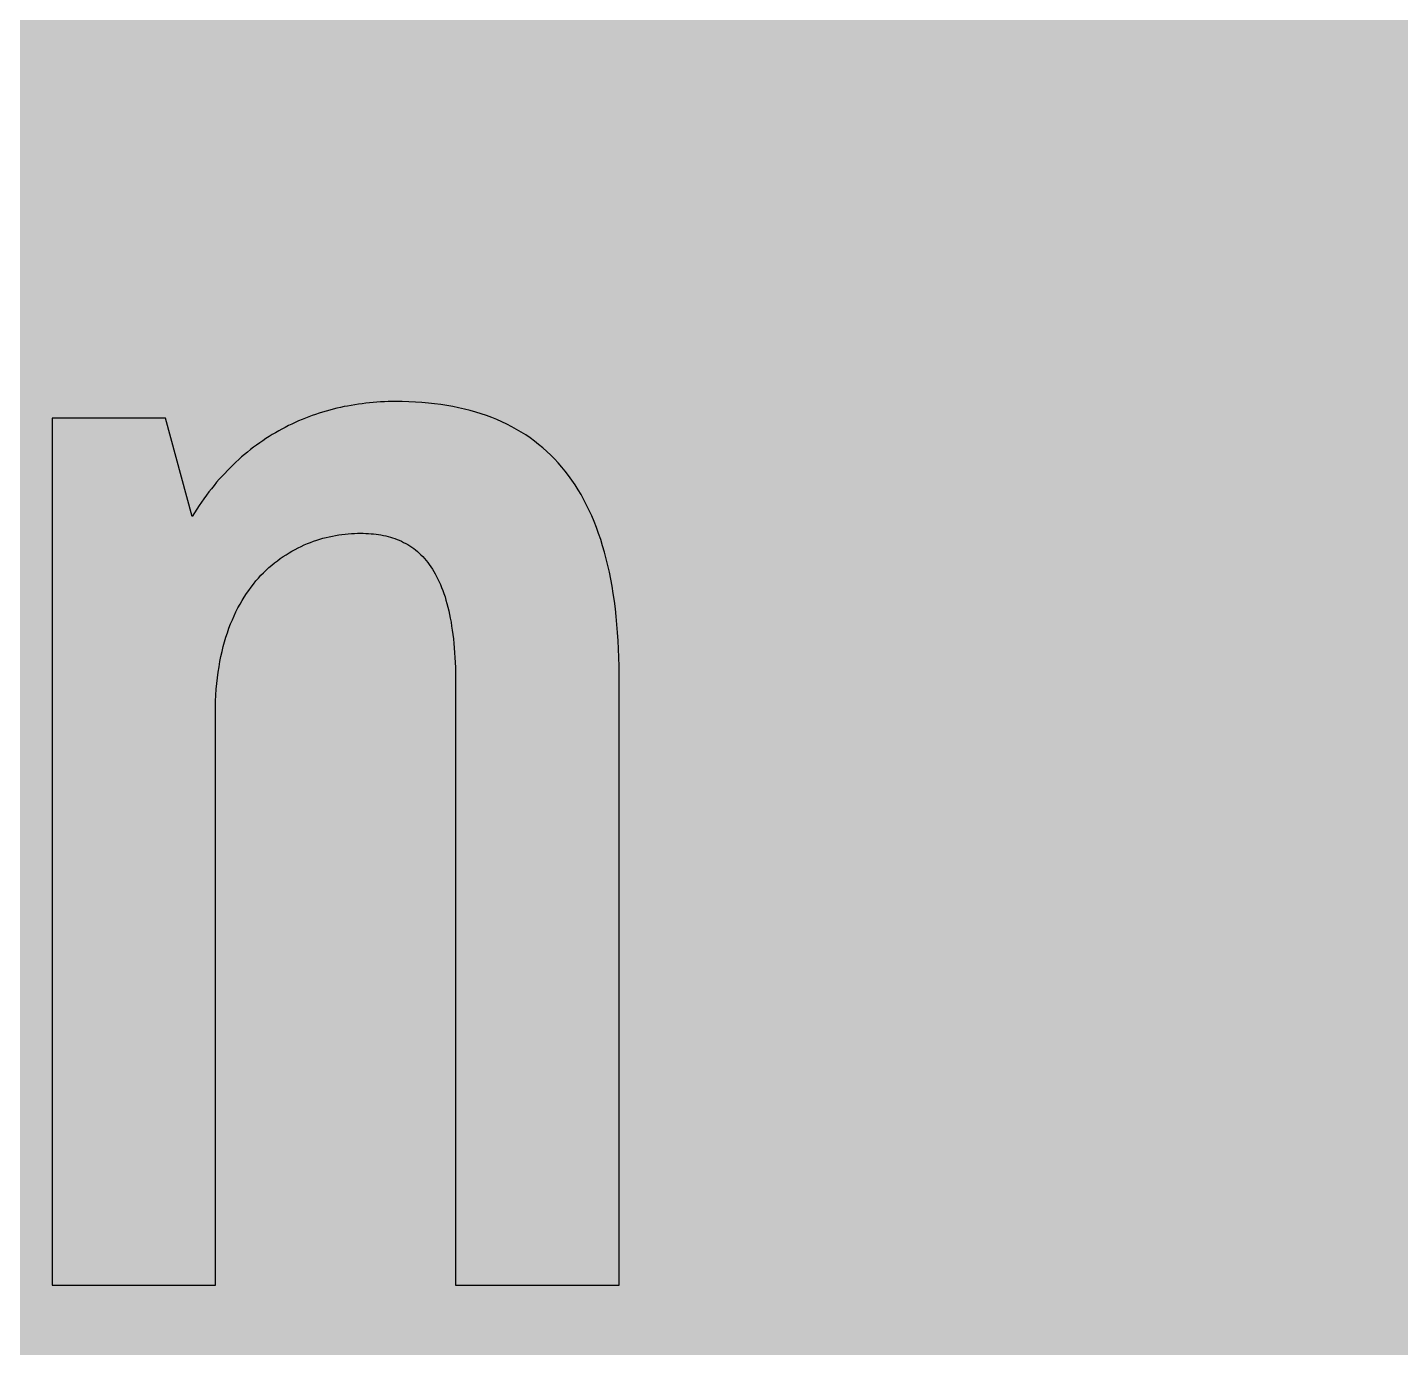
# Model space of a CAD drawing. Header units: millimetres. Extents: x 0 to 212, y 0 to 212.
# Drawn here: x 25.32 to 57.27, y 156.3 to 187.01 of the extents above; entities that cross this region are included whole.
import ezdxf

# ---------------------------------------------------------------- set-up
doc = ezdxf.new("R2010")
doc.units = ezdxf.units.MM

msp = doc.modelspace()

# ---------------------------------------------------------------- hatches: boundary and pattern name
for color, points in [(254, [(14.1633, 0.0536), (13.9878, 0.0533), (13.8125, 0.0559), (13.6373, 0.061), (13.462, 0.0686), (13.2893, 0.0787), (13.114, 0.0914), (12.9413, 0.1041), (12.7686, 0.1219), (12.5959, 0.1397), (12.4231, 0.16), (12.2504, 0.1829), (12.0777, 0.2057), (11.9075, 0.2337), (11.7373, 0.2616), (11.5672, 0.2921), (11.397, 0.3251), (11.2268, 0.3607), (11.0592, 0.3988), (10.8915, 0.4369), (10.7239, 0.4775), (10.5562, 0.5207), (10.3886, 0.5664), (10.2235, 0.6121), (10.0584, 0.6629), (9.8933, 0.7137), (9.7307, 0.7671), (9.5682, 0.8204), (9.4056, 0.8788), (9.2431, 0.9373), (9.083, 0.9982), (8.923, 1.0617), (8.763, 1.1252), (8.6055, 1.1938), (8.4455, 1.2624), (8.2906, 1.331), (8.1331, 1.4046), (7.9781, 1.4783), (7.8232, 1.5545), (7.6708, 1.6332), (7.5184, 1.7145), (7.366, 1.7958), (7.2161, 1.8796), (7.0663, 1.966), (6.919, 2.0523), (6.7716, 2.1438), (6.6243, 2.2352), (6.4795, 2.3266), (6.3348, 2.4232), (6.19, 2.5197), (6.0477, 2.6187), (5.908, 2.7178), (5.7683, 2.8194), (5.6286, 2.9235), (5.4915, 3.0302), (5.3543, 3.1369), (5.2197, 3.2461), (5.0851, 3.3579), (4.953, 3.4722), (4.8209, 3.5865), (4.6914, 3.7033), (4.5644, 3.8202), (4.4348, 3.9395), (4.3104, 4.0615), (4.1859, 4.1859), (4.0615, 4.3104), (3.9395, 4.4348), (3.8202, 4.5618), (3.7033, 4.6914), (3.5865, 4.8209), (3.4722, 4.953), (3.3579, 5.0851), (3.2487, 5.2197), (3.1369, 5.3543), (3.0302, 5.4915), (2.9235, 5.6286), (2.8194, 5.7683), (2.7178, 5.908), (2.6187, 6.0477), (2.5197, 6.19), (2.4232, 6.3348), (2.3266, 6.477), (2.2352, 6.6243), (2.1438, 6.7691), (2.0523, 6.9164), (1.966, 7.0663), (1.8796, 7.2161), (1.7958, 7.366), (1.7145, 7.5184), (1.6332, 7.6708), (1.5545, 7.8232), (1.4783, 7.9781), (1.4046, 8.1331), (1.331, 8.2906), (1.2598, 8.4455), (1.1913, 8.603), (1.1252, 8.763), (1.0592, 8.923), (0.9982, 9.083), (0.9373, 9.2431), (0.8763, 9.4056), (0.8204, 9.5682), (0.7645, 9.7307), (0.7112, 9.8933), (0.6604, 10.0584), (0.6121, 10.2235), (0.5639, 10.3911), (0.5207, 10.5562), (0.4775, 10.7239), (0.4343, 10.8915), (0.3962, 11.0592), (0.3607, 11.2268), (0.3251, 11.397), (0.2921, 11.5672), (0.2616, 11.7373), (0.2311, 11.9075), (0.2057, 12.0802), (0.1803, 12.2504), (0.1575, 12.4231), (0.1372, 12.5959), (0.1194, 12.7686), (0.1041, 12.9413), (0.0889, 13.1166), (0.0787, 13.2893), (0.0686, 13.4645), (0.061, 13.6373), (0.0559, 13.8125), (0.0508, 13.9878), (0.0508, 14.163), (0.0522, 197.6092), (0.0508, 197.7822), (0.0559, 197.9574), (0.061, 198.1327), (0.0686, 198.308), (0.0787, 198.4807), (0.0889, 198.6559), (0.1041, 198.8287), (0.1194, 199.0014), (0.1372, 199.1741), (0.1575, 199.3468), (0.1803, 199.5195), (0.2057, 199.6923), (0.2311, 199.8624), (0.2616, 200.0326), (0.2921, 200.2028), (0.3251, 200.373), (0.3607, 200.5432), (0.3962, 200.7108), (0.4343, 200.8784), (0.4775, 201.0461), (0.5207, 201.2137), (0.5639, 201.3814), (0.6121, 201.5465), (0.6604, 201.7116), (0.7112, 201.8767), (0.7645, 202.0392), (0.8204, 202.2018), (0.8763, 202.3643), (0.9373, 202.5269), (0.9982, 202.6869), (1.0592, 202.8469), (1.1252, 203.007), (1.1913, 203.1644), (1.2598, 203.3245), (1.331, 203.4794), (1.4046, 203.6369), (1.4783, 203.7918), (1.5545, 203.9468), (1.6332, 204.0992), (1.7145, 204.2516), (1.7958, 204.404), (1.8796, 204.5538), (1.966, 204.7037), (2.0523, 204.851), (2.1438, 204.9983), (2.2352, 205.1456), (2.3266, 205.2904), (2.4232, 205.4352), (2.5197, 205.58), (2.6187, 205.7222), (2.7178, 205.8619), (2.8194, 206.0016), (2.9235, 206.1413), (3.0302, 206.2785), (3.1369, 206.4156), (3.2487, 206.5503), (3.3579, 206.6849), (3.4722, 206.817), (3.5865, 206.949), (3.7033, 207.0786), (3.8202, 207.2056), (3.9395, 207.3351), (4.0615, 207.4596), (4.1859, 207.584), (4.3104, 207.7085), (4.4348, 207.8304), (4.5644, 207.9498), (4.6914, 208.0666), (4.8209, 208.1835), (4.953, 208.2978), (5.0851, 208.4121), (5.2197, 208.5213), (5.3543, 208.6331), (5.4915, 208.7397), (5.6286, 208.8464), (5.7683, 208.9506), (5.908, 209.0522), (6.0477, 209.1512), (6.19, 209.2503), (6.3348, 209.3468), (6.4795, 209.4433), (6.6243, 209.5348), (6.7716, 209.6262), (6.919, 209.7176), (7.0663, 209.804), (7.2161, 209.8904), (7.366, 209.9742), (7.5184, 210.0555), (7.6708, 210.1367), (7.8232, 210.2155), (7.9781, 210.2917), (8.1331, 210.3653), (8.2906, 210.439), (8.4455, 210.5101), (8.6055, 210.5787), (8.763, 210.6447), (8.923, 210.7108), (9.083, 210.7717), (9.2431, 210.8327), (9.4056, 210.8937), (9.5682, 210.9495), (9.7307, 211.0054), (9.8933, 211.0588), (10.0584, 211.1096), (10.2235, 211.1578), (10.3886, 211.2061), (10.5562, 211.2493), (10.7239, 211.2924), (10.8915, 211.3356), (11.0592, 211.3737), (11.2268, 211.4093), (11.397, 211.4448), (11.5672, 211.4779), (11.7373, 211.5083), (11.9075, 211.5388), (12.0777, 211.5642), (12.2504, 211.5896), (12.4231, 211.6125), (12.5959, 211.6328), (12.7686, 211.6506), (12.9413, 211.6658), (13.114, 211.6811), (13.2893, 211.6912), (13.462, 211.7014), (13.6373, 211.709), (13.8125, 211.7141), (13.9878, 211.7192), (14.163, 211.7192), (197.6078, 211.7203), (197.7822, 211.7192), (197.9574, 211.7141), (198.1327, 211.709), (198.3054, 211.7014), (198.4807, 211.6912), (198.6534, 211.6811), (198.8287, 211.6658), (199.0014, 211.6506), (199.1741, 211.6328), (199.3468, 211.6125), (199.5195, 211.5896), (199.6897, 211.5642), (199.8624, 211.5388), (200.0326, 211.5083), (200.2028, 211.4779), (200.373, 211.4448), (200.5432, 211.4093), (200.7108, 211.3737), (200.8784, 211.3356), (201.0461, 211.2924), (201.2137, 211.2493), (201.3788, 211.2061), (201.5465, 211.1578), (201.7116, 211.1096), (201.8767, 211.0588), (202.0392, 211.0054), (202.2018, 210.9495), (202.3643, 210.8937), (202.5269, 210.8327), (202.6869, 210.7717), (202.8469, 210.7108), (203.007, 210.6447), (203.167, 210.5787), (203.3245, 210.5101), (203.4794, 210.439), (203.6369, 210.3653), (203.7918, 210.2917), (203.9468, 210.2155), (204.0992, 210.1367), (204.2516, 210.0555), (204.404, 209.9742), (204.5538, 209.8904), (204.7037, 209.804), (204.8535, 209.7176), (205.0009, 209.6262), (205.1456, 209.5348), (205.293, 209.4433), (205.4352, 209.3468), (205.58, 209.2503), (205.7222, 209.1512), (205.8619, 209.0522), (206.0016, 208.9506), (206.1413, 208.8464), (206.2785, 208.7397), (206.4156, 208.6331), (206.5503, 208.5213), (206.6849, 208.4121), (206.817, 208.2978), (206.949, 208.1835), (207.0786, 208.0666), (207.2081, 207.9498), (207.3351, 207.8304), (207.4596, 207.7085), (207.584, 207.584), (207.7085, 207.4596), (207.8304, 207.3351), (207.9498, 207.2056), (208.0666, 207.0786), (208.1835, 206.949), (208.2978, 206.817), (208.4121, 206.6849), (208.5238, 206.5503), (208.6331, 206.4156), (208.7397, 206.2785), (208.8464, 206.1413), (208.9506, 206.0016), (209.0522, 205.8619), (209.1512, 205.7222), (209.2503, 205.58), (209.3468, 205.4352), (209.4433, 205.2904), (209.5348, 205.1456), (209.6262, 204.9983), (209.7176, 204.851), (209.804, 204.7037), (209.8904, 204.5538), (209.9742, 204.404), (210.0555, 204.2516), (210.1367, 204.0992), (210.2155, 203.9468), (210.2917, 203.7918), (210.3653, 203.6369), (210.439, 203.4794), (210.5076, 203.3245), (210.5762, 203.1644), (210.6447, 203.007), (210.7082, 202.8469), (210.7717, 202.6869), (210.8327, 202.5269), (210.8911, 202.3643), (210.9495, 202.2018), (211.0029, 202.0392), (211.0562, 201.8767), (211.107, 201.7116), (211.1578, 201.5465), (211.2035, 201.3814), (211.2493, 201.2137), (211.2924, 201.0461), (211.3331, 200.8784), (211.3712, 200.7108), (211.4093, 200.5432), (211.4448, 200.373), (211.4779, 200.2028), (211.5083, 200.0326), (211.5363, 199.8624), (211.5642, 199.6923), (211.5871, 199.5195), (211.6099, 199.3468), (211.6303, 199.1741), (211.648, 199.0014), (211.6658, 198.8287), (211.6785, 198.6559), (211.6912, 198.4807), (211.7014, 198.308), (211.709, 198.1327), (211.7141, 197.9574), (211.7166, 197.7822), (211.7166, 197.6069), (211.7189, 14.1647), (211.7166, 13.9878), (211.7141, 13.8125), (211.709, 13.6373), (211.7014, 13.4645), (211.6912, 13.2893), (211.6785, 13.1166), (211.6658, 12.9413), (211.648, 12.7686), (211.6303, 12.5959), (211.6099, 12.4231), (211.5871, 12.2504), (211.5642, 12.0802), (211.5363, 11.9075), (211.5083, 11.7373), (211.4779, 11.5672), (211.4448, 11.397), (211.4093, 11.2268), (211.3712, 11.0592), (211.3331, 10.8915), (211.2924, 10.7239), (211.2493, 10.5562), (211.2035, 10.3911), (211.1578, 10.2235), (211.107, 10.0584), (211.0562, 9.8933), (211.0029, 9.7307), (210.9495, 9.5682), (210.8911, 9.4056), (210.8327, 9.2431), (210.7717, 9.083), (210.7082, 8.923), (210.6447, 8.763), (210.5762, 8.603), (210.5076, 8.4455), (210.439, 8.2906), (210.3653, 8.1331), (210.2917, 7.9781), (210.2155, 7.8232), (210.1367, 7.6708), (210.0555, 7.5184), (209.9742, 7.366), (209.8904, 7.2161), (209.804, 7.0663), (209.7176, 6.9164), (209.6262, 6.7691), (209.5348, 6.6243), (209.4433, 6.477), (209.3468, 6.3348), (209.2503, 6.19), (209.1512, 6.0477), (209.0522, 5.908), (208.9506, 5.7683), (208.8464, 5.6286), (208.7397, 5.4915), (208.6331, 5.3543), (208.5238, 5.2197), (208.4121, 5.0851), (208.2978, 4.953), (208.1835, 4.8209), (208.0666, 4.6914), (207.9498, 4.5618), (207.8304, 4.4348), (207.7085, 4.3104), (207.584, 4.1859), (207.4596, 4.0615), (207.3351, 3.9395), (207.2081, 3.8202), (207.0786, 3.7033), (206.949, 3.5865), (206.817, 3.4722), (206.6849, 3.3579), (206.5503, 3.2461), (206.4156, 3.1369), (206.2785, 3.0302), (206.1413, 2.9235), (206.0016, 2.8194), (205.8619, 2.7178), (205.7222, 2.6187), (205.58, 2.5197), (205.4352, 2.4232), (205.293, 2.3266), (205.1456, 2.2352), (205.0009, 2.1438), (204.8535, 2.0523), (204.7037, 1.966), (204.5538, 1.8796), (204.404, 1.7958), (204.2516, 1.7145), (204.0992, 1.6332), (203.9468, 1.5545), (203.7918, 1.4783), (203.6369, 1.4046), (203.4794, 1.331), (203.3245, 1.2624), (203.167, 1.1938), (203.007, 1.1252), (202.8469, 1.0617), (202.6869, 0.9982), (202.5269, 0.9373), (202.3643, 0.8788), (202.2018, 0.8204), (202.0392, 0.7671), (201.8767, 0.7137), (201.7116, 0.6629), (201.5465, 0.6121), (201.3788, 0.5664), (201.2137, 0.5207), (201.0461, 0.4775), (200.8784, 0.4369), (200.7108, 0.3988), (200.5432, 0.3607), (200.373, 0.3251), (200.2028, 0.2921), (200.0326, 0.2616), (199.8624, 0.2337), (199.6897, 0.2057), (199.5195, 0.1829), (199.3468, 0.16), (199.1741, 0.1397), (199.0014, 0.1219), (198.8287, 0.1041), (198.6534, 0.0914), (198.4807, 0.0787), (198.3054, 0.0686), (198.1327, 0.061), (197.9574, 0.0559), (197.7822, 0.0533), (197.6069, 0.0533)]), (59, [(39.0825, 157.7453), (39.0825, 171.9471), (39.0804, 172.151), (39.0754, 172.3542), (39.0703, 172.5524), (39.0601, 172.7454), (39.0474, 172.9384), (39.0322, 173.1239), (39.0169, 173.3093), (38.9966, 173.4896), (38.9738, 173.6649), (38.9484, 173.8401), (38.9204, 174.0103), (38.8899, 174.1754), (38.8569, 174.338), (38.8214, 174.498), (38.7833, 174.6529), (38.7426, 174.8053), (38.6994, 174.9552), (38.6537, 175.1), (38.6055, 175.2422), (38.5547, 175.3819), (38.5013, 175.5165), (38.4454, 175.6486), (38.387, 175.7782), (38.3261, 175.9026), (38.2626, 176.0245), (38.1965, 176.1439), (38.1279, 176.2582), (38.0568, 176.37), (37.9832, 176.4792), (37.907, 176.5859), (37.8282, 176.6875), (37.7469, 176.7865), (37.6631, 176.8831), (37.5793, 176.9745), (37.4904, 177.0634), (37.399, 177.1498), (37.305, 177.2336), (37.2085, 177.3123), (37.1119, 177.3885), (37.0103, 177.4622), (36.9087, 177.5333), (36.8021, 177.5993), (36.6954, 177.6628), (36.5836, 177.7238), (36.4719, 177.7822), (36.355, 177.8381), (36.2382, 177.8889), (36.1188, 177.9372), (35.9969, 177.9829), (35.8724, 178.0261), (35.7454, 178.0642), (35.6159, 178.1023), (35.4838, 178.1353), (35.3492, 178.1658), (35.2146, 178.1937), (35.0749, 178.2166), (34.9326, 178.2394), (34.7904, 178.2572), (34.6456, 178.275), (34.4957, 178.2877), (34.3459, 178.2978), (34.1935, 178.3029), (34.0385, 178.308), (33.8811, 178.3105), (33.7947, 178.308), (33.7083, 178.308), (33.622, 178.3029), (33.5331, 178.3004), (33.4467, 178.2953), (33.3604, 178.2877), (33.2765, 178.2801), (33.1902, 178.2699), (33.1038, 178.2597), (33.02, 178.2496), (32.9336, 178.2369), (32.8498, 178.2216), (32.766, 178.2064), (32.6822, 178.1912), (32.5984, 178.1734), (32.5145, 178.1531), (32.4307, 178.1327), (32.3494, 178.1099), (32.2656, 178.087), (32.1843, 178.0642), (32.1031, 178.0388), (32.0218, 178.0108), (31.943, 177.9829), (31.8618, 177.9549), (31.783, 177.9219), (31.7043, 177.8914), (31.623, 177.8584), (31.5468, 177.8229), (31.4681, 177.7873), (31.3919, 177.7492), (31.3131, 177.7086), (31.2369, 177.6705), (31.1633, 177.6273), (31.0871, 177.5841), (31.0134, 177.5409), (30.9397, 177.4952), (30.8661, 177.4469), (30.7924, 177.3987), (30.7213, 177.3504), (30.6476, 177.2971), (30.5765, 177.2463), (30.5079, 177.1904), (30.4368, 177.1345), (30.3682, 177.0786), (30.2997, 177.0202), (30.2336, 176.9618), (30.165, 176.8983), (30.099, 176.8373), (30.0355, 176.7713), (29.9695, 176.7078), (29.906, 176.6392), (29.8425, 176.5706), (29.779, 176.5021), (29.718, 176.4309), (29.657, 176.3573), (29.5961, 176.2811), (29.5377, 176.2074), (29.4792, 176.1287), (29.4208, 176.0499), (29.3649, 175.9687), (29.3091, 175.8874), (29.2532, 175.8036), (29.1998, 175.7197), (29.1465, 175.6334), (28.5281, 177.9238), (25.8879, 177.9238), (25.8879, 157.7453), (29.6912, 157.7453), (29.6912, 171.0542), (29.6901, 171.1985), (29.6951, 171.3408), (29.7028, 171.4805), (29.7104, 171.6176), (29.7231, 171.7523), (29.7383, 171.8818), (29.7536, 172.0113), (29.7739, 172.1358), (29.7942, 172.2577), (29.8171, 172.3771), (29.845, 172.4939), (29.8729, 172.6082), (29.9009, 172.7175), (29.9339, 172.8267), (29.9695, 172.9308), (30.005, 173.035), (30.0431, 173.134), (30.0838, 173.2331), (30.1244, 173.3271), (30.1676, 173.4185), (30.2133, 173.5074), (30.2616, 173.5938), (30.3098, 173.6801), (30.3581, 173.7614), (30.4114, 173.8401), (30.4648, 173.9163), (30.5181, 173.9925), (30.574, 174.0637), (30.6324, 174.1348), (30.6908, 174.2008), (30.7492, 174.2669), (30.8102, 174.3278), (30.8737, 174.3888), (30.9347, 174.4472), (31.0007, 174.5031), (31.0642, 174.5564), (31.1302, 174.6072), (31.1963, 174.6555), (31.2649, 174.7037), (31.3334, 174.7469), (31.402, 174.7901), (31.4706, 174.8307), (31.5417, 174.8688), (31.6128, 174.9069), (31.684, 174.94), (31.7551, 174.973), (31.8287, 175.0035), (31.8999, 175.0314), (31.9735, 175.0593), (32.0472, 175.0847), (32.1183, 175.1076), (32.192, 175.1279), (32.2656, 175.1457), (32.3393, 175.1635), (32.4129, 175.1787), (32.4866, 175.194), (32.5603, 175.2067), (32.6339, 175.2168), (32.705, 175.2244), (32.7787, 175.2321), (32.8524, 175.2371), (32.9235, 175.2422), (32.9946, 175.2448), (33.0657, 175.2448), (33.1267, 175.2448), (33.1876, 175.2422), (33.2486, 175.2397), (33.3096, 175.2346), (33.368, 175.2295), (33.4264, 175.2244), (33.4823, 175.2168), (33.5407, 175.2067), (33.5966, 175.1965), (33.6525, 175.1838), (33.7058, 175.1711), (33.7617, 175.1559), (33.8125, 175.1381), (33.8658, 175.1203), (33.9166, 175.1025), (33.9674, 175.0822), (34.0182, 175.0593), (34.069, 175.0339), (34.1173, 175.0085), (34.163, 174.9806), (34.2113, 174.9527), (34.257, 174.9222), (34.3027, 174.8892), (34.3459, 174.8561), (34.3891, 174.8206), (34.4322, 174.7825), (34.4729, 174.7418), (34.5135, 174.7012), (34.5542, 174.658), (34.5923, 174.6123), (34.6304, 174.5666), (34.6659, 174.5158), (34.704, 174.465), (34.737, 174.4116), (34.7726, 174.3583), (34.8056, 174.2999), (34.8361, 174.2415), (34.8666, 174.1805), (34.8971, 174.117), (34.925, 174.051), (34.9529, 173.9824), (34.9809, 173.9138), (35.0063, 173.8401), (35.0317, 173.7665), (35.0545, 173.6877), (35.0774, 173.609), (35.0977, 173.5277), (35.118, 173.4439), (35.1358, 173.3575), (35.1536, 173.2686), (35.1714, 173.1772), (35.1866, 173.0832), (35.2019, 172.9867), (35.2146, 172.8876), (35.2273, 172.786), (35.2374, 172.6819), (35.2476, 172.5752), (35.2552, 172.466), (35.2628, 172.3542), (35.2679, 172.2374), (35.273, 172.1206), (35.2755, 172.0012), (35.2781, 171.8767), (35.2781, 171.7523), (35.2792, 157.7453)])]:
    msp.add_hatch(color=color).paths.add_polyline_path(points)
h = msp.add_hatch(color=59)
edge = h.paths.add_edge_path()
edge.add_line((49.3656, 175.0519), (49.4589, 175.0492))
edge.add_line((49.4589, 175.0492), (49.5554, 175.0492))
edge.add_line((49.5554, 175.0492), (49.6468, 175.0466))
edge.add_line((49.6468, 175.0466), (49.7383, 175.0441))
edge.add_line((49.7383, 175.0441), (49.8272, 175.0416))
edge.add_line((49.8272, 175.0416), (49.9161, 175.0365))
edge.add_line((49.9161, 175.0365), (50.0024, 175.0314))
edge.add_line((50.0024, 175.0314), (50.0888, 175.0263))
edge.add_line((50.0888, 175.0263), (50.1726, 175.0187))
edge.add_line((50.1726, 175.0187), (50.2539, 175.0111))
edge.add_line((50.2539, 175.0111), (50.3352, 175.0009))
edge.add_line((50.3352, 175.0009), (50.4139, 174.9908))
edge.add_line((50.4139, 174.9908), (50.4927, 174.9806))
edge.add_line((50.4927, 174.9806), (50.5689, 174.9679))
edge.add_line((50.5689, 174.9679), (50.6451, 174.9527))
edge.add_line((50.6451, 174.9527), (50.7162, 174.9374))
edge.add_line((50.7162, 174.9374), (50.7898, 174.9196))
edge.add_line((50.7898, 174.9196), (50.8584, 174.9019))
edge.add_line((50.8584, 174.9019), (50.9295, 174.8815))
edge.add_line((50.9295, 174.8815), (50.9956, 174.8612))
edge.add_line((50.9956, 174.8612), (51.0616, 174.8384))
edge.add_line((51.0616, 174.8384), (51.1251, 174.813))
edge.add_line((51.1251, 174.813), (51.1886, 174.785))
edge.add_line((51.1886, 174.785), (51.2496, 174.7571))
edge.add_line((51.2496, 174.7571), (51.3105, 174.7291))
edge.add_line((51.3105, 174.7291), (51.369, 174.6961))
edge.add_line((51.369, 174.6961), (51.4248, 174.6631))
edge.add_line((51.4248, 174.6631), (51.4807, 174.6275))
edge.add_line((51.4807, 174.6275), (51.5366, 174.5894))
edge.add_line((51.5366, 174.5894), (51.5874, 174.5488))
edge.add_line((51.5874, 174.5488), (51.6382, 174.5082))
edge.add_line((51.6382, 174.5082), (51.689, 174.4624))
edge.add_line((51.689, 174.4624), (51.7347, 174.4167))
edge.add_line((51.7347, 174.4167), (51.783, 174.3685))
edge.add_line((51.783, 174.3685), (51.8262, 174.3177))
edge.add_line((51.8262, 174.3177), (51.8719, 174.2643))
edge.add_line((51.8719, 174.2643), (51.9125, 174.211))
edge.add_line((51.9125, 174.211), (51.9532, 174.1526))
edge.add_line((51.9532, 174.1526), (51.9913, 174.0916))
edge.add_line((51.9913, 174.0916), (52.0294, 174.0281))
edge.add_line((52.0294, 174.0281), (52.0649, 173.9646))
edge.add_line((52.0649, 173.9646), (52.0979, 173.896))
edge.add_line((52.0979, 173.896), (52.131, 173.8249))
edge.add_line((52.131, 173.8249), (52.164, 173.7512))
edge.add_line((52.164, 173.7512), (52.1919, 173.675))
edge.add_line((52.1919, 173.675), (52.2199, 173.5963))
edge.add_line((52.2199, 173.5963), (52.2478, 173.515))
edge.add_line((52.2478, 173.515), (52.2732, 173.4287))
edge.add_line((52.2732, 173.4287), (52.2961, 173.3423))
edge.add_line((52.2961, 173.3423), (52.3189, 173.2509))
edge.add_line((52.3189, 173.2509), (52.3392, 173.1569))
edge.add_line((52.3392, 173.1569), (52.3596, 173.0604))
edge.add_line((52.3596, 173.0604), (52.3773, 172.9613))
edge.add_line((52.3773, 172.9613), (52.3926, 172.8572))
edge.add_line((52.3926, 172.8572), (52.4078, 172.7505))
edge.add_line((52.4078, 172.7505), (52.4205, 172.6413))
edge.add_line((52.4205, 172.6413), (52.4307, 172.527))
edge.add_line((52.4307, 172.527), (52.4408, 172.4101))
edge.add_line((52.4408, 172.4101), (52.4485, 172.2907))
edge.add_line((52.4485, 172.2907), (52.4561, 172.1663))
edge.add_line((52.4561, 172.1663), (52.4612, 172.0393))
edge.add_line((52.4612, 172.0393), (52.4662, 171.9072))
edge.add_line((52.4662, 171.9072), (52.4688, 171.7751))
edge.add_line((52.4688, 171.7751), (52.4688, 171.6354))
edge.add_line((52.4688, 171.6354), (52.47, 170.1239))
edge.add_line((52.47, 170.1239), (50.4141, 170.1239))
edge.add_line((50.4141, 170.1239), (50.1828, 170.1216))
edge.add_line((50.1828, 170.1216), (49.9542, 170.1165))
edge.add_line((49.9542, 170.1165), (49.7307, 170.1089))
edge.add_line((49.7307, 170.1089), (49.5122, 170.1013))
edge.add_line((49.5122, 170.1013), (49.2963, 170.0886))
edge.add_line((49.2963, 170.0886), (49.0855, 170.0708))
edge.add_line((49.0855, 170.0708), (48.8772, 170.053))
edge.add_line((48.8772, 170.053), (48.674, 170.0327))
edge.add_line((48.674, 170.0327), (48.4734, 170.0073))
edge.add_line((48.4734, 170.0073), (48.2752, 169.9819))
edge.add_line((48.2752, 169.9819), (48.0847, 169.9514))
edge.add_line((48.0847, 169.9514), (47.8942, 169.9184))
edge.add_line((47.8942, 169.9184), (47.7088, 169.8803))
edge.add_line((47.7088, 169.8803), (47.5285, 169.8422))
edge.add_line((47.5285, 169.8422), (47.3507, 169.8015))
edge.add_line((47.3507, 169.8015), (47.178, 169.7558))
edge.add_line((47.178, 169.7558), (47.0078, 169.7076))
edge.add_line((47.0078, 169.7076), (46.8401, 169.6568))
edge.add_line((46.8401, 169.6568), (46.6776, 169.6009))
edge.add_line((46.6776, 169.6009), (46.5201, 169.545))
edge.add_line((46.5201, 169.545), (46.3652, 169.484))
edge.add_line((46.3652, 169.484), (46.2128, 169.4205))
edge.add_line((46.2128, 169.4205), (46.0654, 169.3545))
edge.add_line((46.0654, 169.3545), (45.9207, 169.2834))
edge.add_line((45.9207, 169.2834), (45.781, 169.2097))
edge.add_line((45.781, 169.2097), (45.6438, 169.1335))
edge.add_line((45.6438, 169.1335), (45.5117, 169.0548))
edge.add_line((45.5117, 169.0548), (45.3822, 168.971))
edge.add_line((45.3822, 168.971), (45.2577, 168.8871))
edge.add_line((45.2577, 168.8871), (45.1358, 168.7982))
edge.add_line((45.1358, 168.7982), (45.0164, 168.7043))
edge.add_line((45.0164, 168.7043), (44.9021, 168.6103))
edge.add_line((44.9021, 168.6103), (44.7904, 168.5112))
edge.add_line((44.7904, 168.5112), (44.6837, 168.4071))
edge.add_line((44.6837, 168.4071), (44.5795, 168.3029))
edge.add_line((44.5795, 168.3029), (44.4805, 168.1937))
edge.add_line((44.4805, 168.1937), (44.384, 168.082))
edge.add_line((44.384, 168.082), (44.29, 167.9651))
edge.add_line((44.29, 167.9651), (44.2011, 167.8457))
edge.add_line((44.2011, 167.8457), (44.1173, 167.7238))
edge.add_line((44.1173, 167.7238), (44.0334, 167.5968))
edge.add_line((44.0334, 167.5968), (43.9547, 167.4673))
edge.add_line((43.9547, 167.4673), (43.881, 167.3352))
edge.add_line((43.881, 167.3352), (43.8099, 167.198))
edge.add_line((43.8099, 167.198), (43.7413, 167.0583))
edge.add_line((43.7413, 167.0583), (43.6778, 166.9161))
edge.add_line((43.6778, 166.9161), (43.6169, 166.7688))
edge.add_line((43.6169, 166.7688), (43.5585, 166.6189))
edge.add_line((43.5585, 166.6189), (43.5051, 166.464))
edge.add_line((43.5051, 166.464), (43.4543, 166.3065))
edge.add_line((43.4543, 166.3065), (43.4086, 166.1465))
edge.add_line((43.4086, 166.1465), (43.3654, 165.9814))
edge.add_line((43.3654, 165.9814), (43.3248, 165.8137))
edge.add_line((43.3248, 165.8137), (43.2892, 165.641))
edge.add_line((43.2892, 165.641), (43.2562, 165.4658))
edge.add_line((43.2562, 165.4658), (43.2283, 165.288))
edge.add_line((43.2283, 165.288), (43.2029, 165.1051))
edge.add_line((43.2029, 165.1051), (43.18, 164.9171))
edge.add_line((43.18, 164.9171), (43.1597, 164.7266))
edge.add_line((43.1597, 164.7266), (43.1444, 164.5336))
edge.add_line((43.1444, 164.5336), (43.1343, 164.3355))
edge.add_line((43.1343, 164.3355), (43.1241, 164.1323))
edge.add_line((43.1241, 164.1323), (43.119, 163.9291))
edge.add_line((43.119, 163.9291), (43.1165, 163.7182))
edge.add_line((43.1165, 163.7182), (43.119, 163.4947))
edge.add_line((43.119, 163.4947), (43.1241, 163.2763))
edge.add_line((43.1241, 163.2763), (43.1317, 163.0629))
edge.add_line((43.1317, 163.0629), (43.1444, 162.8546))
edge.add_line((43.1444, 162.8546), (43.1597, 162.6489))
edge.add_line((43.1597, 162.6489), (43.1775, 162.4508))
edge.add_line((43.1775, 162.4508), (43.2003, 162.2552))
edge.add_line((43.2003, 162.2552), (43.2232, 162.0647))
edge.add_line((43.2232, 162.0647), (43.2511, 161.8767))
edge.add_line((43.2511, 161.8767), (43.2816, 161.6964))
edge.add_line((43.2816, 161.6964), (43.3172, 161.5186))
edge.add_line((43.3172, 161.5186), (43.3527, 161.3459))
edge.add_line((43.3527, 161.3459), (43.3934, 161.1757))
edge.add_line((43.3934, 161.1757), (43.4365, 161.0106))
edge.add_line((43.4365, 161.0106), (43.4823, 160.8506))
edge.add_line((43.4823, 160.8506), (43.5305, 160.6956))
edge.add_line((43.5305, 160.6956), (43.5813, 160.5432))
edge.add_line((43.5813, 160.5432), (43.6372, 160.3934))
edge.add_line((43.6372, 160.3934), (43.6931, 160.2511))
edge.add_line((43.6931, 160.2511), (43.754, 160.1114))
edge.add_line((43.754, 160.1114), (43.815, 159.9743))
edge.add_line((43.815, 159.9743), (43.881, 159.8422))
edge.add_line((43.881, 159.8422), (43.9496, 159.7152))
edge.add_line((43.9496, 159.7152), (44.0207, 159.5907))
edge.add_line((44.0207, 159.5907), (44.0919, 159.4714))
edge.add_line((44.0919, 159.4714), (44.1681, 159.3545))
edge.add_line((44.1681, 159.3545), (44.2468, 159.2402))
edge.add_line((44.2468, 159.2402), (44.3281, 159.131))
edge.add_line((44.3281, 159.131), (44.4094, 159.0269))
edge.add_line((44.4094, 159.0269), (44.4957, 158.9253))
edge.add_line((44.4957, 158.9253), (44.5846, 158.8262))
edge.add_line((44.5846, 158.8262), (44.6735, 158.7322))
edge.add_line((44.6735, 158.7322), (44.7675, 158.6408))
edge.add_line((44.7675, 158.6408), (44.8615, 158.5544))
edge.add_line((44.8615, 158.5544), (44.958, 158.4706))
edge.add_line((44.958, 158.4706), (45.0571, 158.3893))
edge.add_line((45.0571, 158.3893), (45.1587, 158.3131))
edge.add_line((45.1587, 158.3131), (45.2628, 158.2369))
edge.add_line((45.2628, 158.2369), (45.3695, 158.1683))
edge.add_line((45.3695, 158.1683), (45.4762, 158.0998))
edge.add_line((45.4762, 158.0998), (45.5854, 158.0363))
edge.add_line((45.5854, 158.0363), (45.6971, 157.9753))
edge.add_line((45.6971, 157.9753), (45.8114, 157.9169))
edge.add_line((45.8114, 157.9169), (45.9257, 157.861))
edge.add_line((45.9257, 157.861), (46.0451, 157.8102))
edge.add_line((46.0451, 157.8102), (46.1645, 157.7619))
edge.add_line((46.1645, 157.7619), (46.2839, 157.7162))
edge.add_line((46.2839, 157.7162), (46.4083, 157.673))
edge.add_line((46.4083, 157.673), (46.5328, 157.6324))
edge.add_line((46.5328, 157.6324), (46.6573, 157.5968))
edge.add_line((46.6573, 157.5968), (46.7868, 157.5613))
edge.add_line((46.7868, 157.5613), (46.9163, 157.5308))
edge.add_line((46.9163, 157.5308), (47.0484, 157.5003))
edge.add_line((47.0484, 157.5003), (47.1805, 157.4749))
edge.add_line((47.1805, 157.4749), (47.3151, 157.4521))
edge.add_line((47.3151, 157.4521), (47.4497, 157.4317))
edge.add_line((47.4497, 157.4317), (47.5869, 157.414))
edge.add_line((47.5869, 157.414), (47.7266, 157.3987))
edge.add_line((47.7266, 157.3987), (47.8663, 157.3835))
edge.add_line((47.8663, 157.3835), (48.0085, 157.3733))
edge.add_line((48.0085, 157.3733), (48.1508, 157.3657))
edge.add_line((48.1508, 157.3657), (48.2956, 157.3606))
edge.add_line((48.2956, 157.3606), (48.4403, 157.3555))
edge.add_line((48.4403, 157.3555), (48.5877, 157.3555))
edge.add_line((48.5877, 157.3555), (48.6994, 157.3555))
edge.add_line((48.6994, 157.3555), (48.8061, 157.3581))
edge.add_line((48.8061, 157.3581), (48.9128, 157.3632))
edge.add_line((48.9128, 157.3632), (49.0195, 157.3682))
edge.add_line((49.0195, 157.3682), (49.1236, 157.3759))
edge.add_line((49.1236, 157.3759), (49.2252, 157.386))
edge.add_line((49.2252, 157.386), (49.3268, 157.3962))
edge.add_line((49.3268, 157.3962), (49.4259, 157.4089))
edge.add_line((49.4259, 157.4089), (49.5249, 157.4241))
edge.add_line((49.5249, 157.4241), (49.6214, 157.4394))
edge.add_line((49.6214, 157.4394), (49.7154, 157.4571))
edge.add_line((49.7154, 157.4571), (49.8094, 157.4749))
edge.add_line((49.8094, 157.4749), (49.9008, 157.4952))
edge.add_line((49.9008, 157.4952), (49.9923, 157.5181))
edge.add_line((49.9923, 157.5181), (50.0812, 157.541))
edge.add_line((50.0812, 157.541), (50.1675, 157.5664))
edge.add_line((50.1675, 157.5664), (50.2539, 157.5918))
edge.add_line((50.2539, 157.5918), (50.3403, 157.6197))
edge.add_line((50.3403, 157.6197), (50.4241, 157.6502))
edge.add_line((50.4241, 157.6502), (50.5054, 157.6781))
edge.add_line((50.5054, 157.6781), (50.5866, 157.7111))
edge.add_line((50.5866, 157.7111), (50.6654, 157.7442))
edge.add_line((50.6654, 157.7442), (50.7441, 157.7772))
edge.add_line((50.7441, 157.7772), (50.8229, 157.8127))
edge.add_line((50.8229, 157.8127), (50.8965, 157.8508))
edge.add_line((50.8965, 157.8508), (50.9727, 157.8889))
edge.add_line((50.9727, 157.8889), (51.0438, 157.927))
edge.add_line((51.0438, 157.927), (51.1175, 157.9677))
edge.add_line((51.1175, 157.9677), (51.1886, 158.0109))
edge.add_line((51.1886, 158.0109), (51.2572, 158.0515))
edge.add_line((51.2572, 158.0515), (51.3258, 158.0972))
edge.add_line((51.3258, 158.0972), (51.3918, 158.1404))
edge.add_line((51.3918, 158.1404), (51.4579, 158.1861))
edge.add_line((51.4579, 158.1861), (51.5214, 158.2344))
edge.add_line((51.5214, 158.2344), (51.5849, 158.2826))
edge.add_line((51.5849, 158.2826), (51.6484, 158.3309))
edge.add_line((51.6484, 158.3309), (51.7093, 158.3817))
edge.add_line((51.7093, 158.3817), (51.7703, 158.4325))
edge.add_line((51.7703, 158.4325), (51.8287, 158.4858))
edge.add_line((51.8287, 158.4858), (51.8871, 158.5366))
edge.add_line((51.8871, 158.5366), (51.943, 158.5925))
edge.add_line((51.943, 158.5925), (51.9989, 158.6459))
edge.add_line((51.9989, 158.6459), (52.0522, 158.7017))
edge.add_line((52.0522, 158.7017), (52.1056, 158.7576))
edge.add_line((52.1056, 158.7576), (52.1589, 158.816))
edge.add_line((52.1589, 158.816), (52.2097, 158.8745))
edge.add_line((52.2097, 158.8745), (52.2605, 158.9329))
edge.add_line((52.2605, 158.9329), (52.3088, 158.9913))
edge.add_line((52.3088, 158.9913), (52.3596, 159.0523))
edge.add_line((52.3596, 159.0523), (52.4053, 159.1132))
edge.add_line((52.4053, 159.1132), (52.451, 159.1767))
edge.add_line((52.451, 159.1767), (52.4967, 159.2377))
edge.add_line((52.4967, 159.2377), (52.5424, 159.3012))
edge.add_line((52.5424, 159.3012), (52.5856, 159.3647))
edge.add_line((52.5856, 159.3647), (52.6288, 159.4282))
edge.add_line((52.6288, 159.4282), (52.6694, 159.4942))
edge.add_line((52.6694, 159.4942), (52.7101, 159.5603))
edge.add_line((52.7101, 159.5603), (52.7507, 159.6263))
edge.add_line((52.7507, 159.6263), (52.7914, 159.6923))
edge.add_line((52.7914, 159.6923), (52.8295, 159.7609))
edge.add_line((52.8295, 159.7609), (52.865, 159.827))
edge.add_line((52.865, 159.827), (52.9031, 159.8955))
edge.add_line((52.9031, 159.8955), (52.9387, 159.9641))
edge.add_line((52.9387, 159.9641), (52.9742, 160.0327))
edge.add_line((52.9742, 160.0327), (53.6346, 157.7453))
edge.add_line((53.6346, 157.7453), (56.2349, 157.7453))
edge.add_line((56.2349, 157.7453), (56.2349, 171.8702))
edge.add_line((56.2349, 171.8702), (56.2331, 172.0723))
edge.add_line((56.2331, 172.0723), (56.228, 172.273))
edge.add_line((56.228, 172.273), (56.2229, 172.4711))
edge.add_line((56.2229, 172.4711), (56.2127, 172.6641))
edge.add_line((56.2127, 172.6641), (56.2026, 172.8546))
edge.add_line((56.2026, 172.8546), (56.1873, 173.04))
edge.add_line((56.1873, 173.04), (56.1721, 173.2255))
edge.add_line((56.1721, 173.2255), (56.1518, 173.4033))
edge.add_line((56.1518, 173.4033), (56.1315, 173.5811))
edge.add_line((56.1315, 173.5811), (56.1061, 173.7538))
edge.add_line((56.1061, 173.7538), (56.0781, 173.924))
edge.add_line((56.0781, 173.924), (56.0476, 174.0916))
edge.add_line((56.0476, 174.0916), (56.0146, 174.2542))
edge.add_line((56.0146, 174.2542), (55.9791, 174.4142))
edge.add_line((55.9791, 174.4142), (55.9384, 174.5717))
edge.add_line((55.9384, 174.5717), (55.8978, 174.7241))
edge.add_line((55.8978, 174.7241), (55.8521, 174.8739))
edge.add_line((55.8521, 174.8739), (55.8038, 175.0212))
edge.add_line((55.8038, 175.0212), (55.753, 175.166))
edge.add_line((55.753, 175.166), (55.6997, 175.3057))
edge.add_line((55.6997, 175.3057), (55.6438, 175.4429))
edge.add_line((55.6438, 175.4429), (55.5828, 175.575))
edge.add_line((55.5828, 175.575), (55.5193, 175.707))
edge.add_line((55.5193, 175.707), (55.4507, 175.834))
edge.add_line((55.4507, 175.834), (55.3822, 175.9585))
edge.add_line((55.3822, 175.9585), (55.3085, 176.0779))
edge.add_line((55.3085, 176.0779), (55.2323, 176.1947))
edge.add_line((55.2323, 176.1947), (55.151, 176.309))
edge.add_line((55.151, 176.309), (55.0697, 176.4208))
edge.add_line((55.0697, 176.4208), (54.9808, 176.5275))
edge.add_line((54.9808, 176.5275), (54.8919, 176.6316))
edge.add_line((54.8919, 176.6316), (54.798, 176.7332))
edge.add_line((54.798, 176.7332), (54.7014, 176.8323))
edge.add_line((54.7014, 176.8323), (54.5998, 176.9262))
edge.add_line((54.5998, 176.9262), (54.4957, 177.0177))
edge.add_line((54.4957, 177.0177), (54.3865, 177.1066))
edge.add_line((54.3865, 177.1066), (54.2747, 177.1904))
edge.add_line((54.2747, 177.1904), (54.1604, 177.2742))
edge.add_line((54.1604, 177.2742), (54.041, 177.353))
edge.add_line((54.041, 177.353), (53.9191, 177.4266))
edge.add_line((53.9191, 177.4266), (53.7921, 177.5003))
edge.add_line((53.7921, 177.5003), (53.66, 177.5689))
edge.add_line((53.66, 177.5689), (53.5254, 177.6349))
edge.add_line((53.5254, 177.6349), (53.3883, 177.6984))
edge.add_line((53.3883, 177.6984), (53.246, 177.7594))
edge.add_line((53.246, 177.7594), (53.0987, 177.8152))
edge.add_line((53.0987, 177.8152), (52.9488, 177.8686))
edge.add_line((52.9488, 177.8686), (52.7964, 177.9194))
edge.add_line((52.7964, 177.9194), (52.6364, 177.9676))
edge.add_line((52.6364, 177.9676), (52.4739, 178.0108))
edge.add_line((52.4739, 178.0108), (52.3088, 178.054))
edge.add_line((52.3088, 178.054), (52.1386, 178.0921))
edge.add_line((52.1386, 178.0921), (51.9633, 178.1251))
edge.add_line((51.9633, 178.1251), (51.783, 178.1581))
edge.add_line((51.783, 178.1581), (51.6001, 178.1861))
edge.add_line((51.6001, 178.1861), (51.4121, 178.2115))
edge.add_line((51.4121, 178.2115), (51.2216, 178.2343))
edge.add_line((51.2216, 178.2343), (51.0235, 178.2547))
edge.add_line((51.0235, 178.2547), (50.8229, 178.2724))
edge.add_line((50.8229, 178.2724), (50.6197, 178.2851))
edge.add_line((50.6197, 178.2851), (50.4088, 178.2953))
edge.add_line((50.4088, 178.2953), (50.1955, 178.3029))
edge.add_line((50.1955, 178.3029), (49.977, 178.308))
edge.add_line((49.977, 178.308), (49.7535, 178.3105))
edge.add_line((49.7535, 178.3105), (49.657, 178.308))
edge.add_line((49.657, 178.308), (49.563, 178.308))
edge.add_line((49.563, 178.308), (49.4665, 178.3055))
edge.add_line((49.4665, 178.3055), (49.3725, 178.3029))
edge.add_line((49.3725, 178.3029), (49.276, 178.3004))
edge.add_line((49.276, 178.3004), (49.1795, 178.2953))
edge.add_line((49.1795, 178.2953), (49.083, 178.2902))
edge.add_line((49.083, 178.2902), (48.9864, 178.2851))
edge.add_line((48.9864, 178.2851), (48.8874, 178.2775))
edge.add_line((48.8874, 178.2775), (48.7909, 178.2724))
edge.add_line((48.7909, 178.2724), (48.6943, 178.2648))
edge.add_line((48.6943, 178.2648), (48.5953, 178.2547))
edge.add_line((48.5953, 178.2547), (48.4988, 178.247))
edge.add_line((48.4988, 178.247), (48.3997, 178.2369))
edge.add_line((48.3997, 178.2369), (48.3032, 178.2267))
edge.add_line((48.3032, 178.2267), (48.2041, 178.214))
edge.add_line((48.2041, 178.214), (48.1076, 178.2039))
edge.add_line((48.1076, 178.2039), (48.0085, 178.1912))
edge.add_line((48.0085, 178.1912), (47.912, 178.1785))
edge.add_line((47.912, 178.1785), (47.813, 178.1658))
edge.add_line((47.813, 178.1658), (47.7164, 178.1505))
edge.add_line((47.7164, 178.1505), (47.6199, 178.1353))
edge.add_line((47.6199, 178.1353), (47.5209, 178.12))
edge.add_line((47.5209, 178.12), (47.4243, 178.1048))
edge.add_line((47.4243, 178.1048), (47.3278, 178.0896))
edge.add_line((47.3278, 178.0896), (47.2313, 178.0718))
edge.add_line((47.2313, 178.0718), (47.1348, 178.054))
edge.add_line((47.1348, 178.054), (47.0383, 178.0362))
edge.add_line((47.0383, 178.0362), (46.9443, 178.0184))
edge.add_line((46.9443, 178.0184), (46.8478, 178.0007))
edge.add_line((46.8478, 178.0007), (46.7512, 177.9803))
edge.add_line((46.7512, 177.9803), (46.6573, 177.96))
edge.add_line((46.6573, 177.96), (46.5633, 177.9397))
edge.add_line((46.5633, 177.9397), (46.4693, 177.9194))
edge.add_line((46.4693, 177.9194), (46.3753, 177.8991))
edge.add_line((46.3753, 177.8991), (46.2839, 177.8762))
edge.add_line((46.2839, 177.8762), (46.1899, 177.8559))
edge.add_line((46.1899, 177.8559), (46.0985, 177.833))
edge.add_line((46.0985, 177.833), (46.007, 177.8102))
edge.add_line((46.007, 177.8102), (45.9156, 177.7873))
edge.add_line((45.9156, 177.7873), (45.8267, 177.7644))
edge.add_line((45.8267, 177.7644), (45.7352, 177.739))
edge.add_line((45.7352, 177.739), (45.6463, 177.7162))
edge.add_line((45.6463, 177.7162), (45.5574, 177.6908))
edge.add_line((45.5574, 177.6908), (45.4711, 177.6654))
edge.add_line((45.4711, 177.6654), (45.3847, 177.64))
edge.add_line((45.3847, 177.64), (45.2984, 177.6146))
edge.add_line((45.2984, 177.6146), (45.212, 177.5892))
edge.add_line((45.212, 177.5892), (45.1282, 177.5638))
edge.add_line((45.1282, 177.5638), (45.0444, 177.5384))
edge.add_line((45.0444, 177.5384), (44.9605, 177.5104))
edge.add_line((44.9605, 177.5104), (44.8793, 177.485))
edge.add_line((44.8793, 177.485), (44.798, 177.4571))
edge.add_line((44.798, 177.4571), (44.7167, 177.4292))
edge.add_line((44.7167, 177.4292), (44.638, 177.4012))
edge.add_line((44.638, 177.4012), (44.5592, 177.3758))
edge.add_line((44.5592, 177.3758), (44.483, 177.3479))
edge.add_line((44.483, 177.3479), (44.4068, 177.3199))
edge.add_line((44.4068, 177.3199), (44.3306, 177.2895))
edge.add_line((44.3306, 177.2895), (44.257, 177.2615))
edge.add_line((44.257, 177.2615), (44.1833, 177.2336))
edge.add_line((44.1833, 177.2336), (44.1122, 177.2056))
edge.add_line((44.1122, 177.2056), (44.0411, 177.1752))
edge.add_line((44.0411, 177.1752), (43.9699, 177.1472))
edge.add_line((43.9699, 177.1472), (44.9421, 174.1988))
edge.add_line((44.9421, 174.1988), (45.0215, 174.2262))
edge.add_line((45.0215, 174.2262), (45.1053, 174.2542))
edge.add_line((45.1053, 174.2542), (45.1841, 174.2821))
edge.add_line((45.1841, 174.2821), (45.2653, 174.31))
edge.add_line((45.2653, 174.31), (45.3466, 174.3354))
edge.add_line((45.3466, 174.3354), (45.4279, 174.3608))
edge.add_line((45.4279, 174.3608), (45.5066, 174.3862))
edge.add_line((45.5066, 174.3862), (45.5879, 174.4116))
edge.add_line((45.5879, 174.4116), (45.6667, 174.437))
edge.add_line((45.6667, 174.437), (45.7454, 174.4599))
edge.add_line((45.7454, 174.4599), (45.8267, 174.4828))
edge.add_line((45.8267, 174.4828), (45.9054, 174.5056))
edge.add_line((45.9054, 174.5056), (45.9816, 174.5285))
edge.add_line((45.9816, 174.5285), (46.0604, 174.5513))
edge.add_line((46.0604, 174.5513), (46.1391, 174.5717))
edge.add_line((46.1391, 174.5717), (46.2153, 174.592))
edge.add_line((46.2153, 174.592), (46.294, 174.6123))
edge.add_line((46.294, 174.6123), (46.3702, 174.6326))
edge.add_line((46.3702, 174.6326), (46.4464, 174.6504))
edge.add_line((46.4464, 174.6504), (46.5226, 174.6707))
edge.add_line((46.5226, 174.6707), (46.5963, 174.6885))
edge.add_line((46.5963, 174.6885), (46.6725, 174.7063))
edge.add_line((46.6725, 174.7063), (46.7462, 174.7241))
edge.add_line((46.7462, 174.7241), (46.8224, 174.7393))
edge.add_line((46.8224, 174.7393), (46.896, 174.7571))
edge.add_line((46.896, 174.7571), (46.9697, 174.7723))
edge.add_line((46.9697, 174.7723), (47.0408, 174.7876))
edge.add_line((47.0408, 174.7876), (47.1145, 174.8028))
edge.add_line((47.1145, 174.8028), (47.1856, 174.8155))
edge.add_line((47.1856, 174.8155), (47.2592, 174.8307))
edge.add_line((47.2592, 174.8307), (47.3304, 174.8434))
edge.add_line((47.3304, 174.8434), (47.3989, 174.8561))
edge.add_line((47.3989, 174.8561), (47.4701, 174.8688))
edge.add_line((47.4701, 174.8688), (47.5412, 174.8815))
edge.add_line((47.5412, 174.8815), (47.6098, 174.8917))
edge.add_line((47.6098, 174.8917), (47.6783, 174.9044))
edge.add_line((47.6783, 174.9044), (47.7469, 174.9146))
edge.add_line((47.7469, 174.9146), (47.813, 174.9247))
edge.add_line((47.813, 174.9247), (47.8815, 174.9349))
edge.add_line((47.8815, 174.9349), (47.9476, 174.945))
edge.add_line((47.9476, 174.945), (48.0136, 174.9527))
edge.add_line((48.0136, 174.9527), (48.0797, 174.9628))
edge.add_line((48.0797, 174.9628), (48.1432, 174.9704))
edge.add_line((48.1432, 174.9704), (48.2092, 174.9781))
edge.add_line((48.2092, 174.9781), (48.2727, 174.9857))
edge.add_line((48.2727, 174.9857), (48.3362, 174.9908))
edge.add_line((48.3362, 174.9908), (48.3972, 174.9984))
edge.add_line((48.3972, 174.9984), (48.4607, 175.0035))
edge.add_line((48.4607, 175.0035), (48.5216, 175.0111))
edge.add_line((48.5216, 175.0111), (48.5826, 175.0162))
edge.add_line((48.5826, 175.0162), (48.6435, 175.0212))
edge.add_line((48.6435, 175.0212), (48.702, 175.0238))
edge.add_line((48.702, 175.0238), (48.7604, 175.0289))
edge.add_line((48.7604, 175.0289), (48.8188, 175.0339))
edge.add_line((48.8188, 175.0339), (48.8772, 175.0365))
edge.add_line((48.8772, 175.0365), (48.9331, 175.039))
edge.add_line((48.9331, 175.039), (48.9915, 175.0416))
edge.add_line((48.9915, 175.0416), (49.0449, 175.0441))
edge.add_line((49.0449, 175.0441), (49.1007, 175.0466))
edge.add_line((49.1007, 175.0466), (49.1541, 175.0466))
edge.add_line((49.1541, 175.0466), (49.2074, 175.0492))
edge.add_line((49.2074, 175.0492), (49.2608, 175.0492))
edge.add_line((49.2608, 175.0492), (49.3141, 175.0492))
edge.add_line((49.3141, 175.0492), (49.3649, 175.0517))
h.paths.add_polyline_path([(52.47, 164.3419), (52.4688, 164.2669), (52.4662, 164.1932), (52.4637, 164.117), (52.4586, 164.0408), (52.4535, 163.9646), (52.4459, 163.8859), (52.4383, 163.8097), (52.4281, 163.7284), (52.4154, 163.6497), (52.4027, 163.5709), (52.39, 163.4896), (52.3748, 163.4084), (52.357, 163.3296), (52.3392, 163.2483), (52.3189, 163.1671), (52.2986, 163.0858), (52.2757, 163.0045), (52.2503, 162.9232), (52.2249, 162.8419), (52.1995, 162.7607), (52.1691, 162.6819), (52.1386, 162.6006), (52.1081, 162.5219), (52.0725, 162.4432), (52.0395, 162.3644), (52.0014, 162.2857), (51.9633, 162.2095), (51.9227, 162.1333), (51.882, 162.0571), (51.8389, 161.9834), (51.7931, 161.9098), (51.7449, 161.8361), (51.6966, 161.765), (51.6458, 161.6964), (51.595, 161.6278), (51.5417, 161.5592), (51.4858, 161.4932), (51.4274, 161.4297), (51.369, 161.3662), (51.308, 161.3052), (51.2445, 161.2443), (51.1785, 161.1859), (51.1124, 161.13), (51.0438, 161.0766), (50.9727, 161.0233), (50.9016, 160.975), (50.8254, 160.9268), (50.7492, 160.8811), (50.6705, 160.8379), (50.5917, 160.7947), (50.5079, 160.7566), (50.4241, 160.721), (50.3377, 160.6855), (50.2488, 160.655), (50.1599, 160.6271), (50.0659, 160.5991), (49.972, 160.5763), (49.8754, 160.5559), (49.7764, 160.5382), (49.6748, 160.5255), (49.5706, 160.5128), (49.4665, 160.5051), (49.3573, 160.5001), (49.2481, 160.4975), (49.1719, 160.5001), (49.0957, 160.5026), (49.022, 160.5051), (48.9483, 160.5128), (48.8772, 160.5204), (48.8061, 160.528), (48.7401, 160.5407), (48.6715, 160.5534), (48.608, 160.5686), (48.5445, 160.5839), (48.481, 160.6017), (48.42, 160.622), (48.3616, 160.6423), (48.3032, 160.6652), (48.2473, 160.6906), (48.194, 160.716), (48.1381, 160.7439), (48.0873, 160.7744), (48.0365, 160.8049), (47.9882, 160.8379), (47.94, 160.8734), (47.8917, 160.909), (47.846, 160.9471), (47.8028, 160.9877), (47.7596, 161.0284), (47.719, 161.0716), (47.6783, 161.1173), (47.6402, 161.163), (47.6021, 161.2113), (47.5666, 161.2621), (47.531, 161.3129), (47.498, 161.3662), (47.465, 161.4221), (47.4345, 161.478), (47.404, 161.5364), (47.3735, 161.5973), (47.3456, 161.6583), (47.3202, 161.7218), (47.2948, 161.7878), (47.2694, 161.8539), (47.2465, 161.9225), (47.2237, 161.991), (47.2034, 162.0622), (47.183, 162.1358), (47.1653, 162.212), (47.1475, 162.2882), (47.1297, 162.367), (47.1145, 162.4457), (47.1018, 162.5295), (47.0865, 162.6108), (47.0738, 162.6972), (47.0637, 162.7835), (47.0535, 162.8724), (47.0433, 162.9613), (47.0332, 163.0528), (47.0256, 163.1467), (47.0205, 163.2407), (47.0129, 163.3372), (47.0103, 163.4363), (47.0052, 163.5354), (47.0027, 163.637), (47.0002, 163.7411), (46.9976, 163.8452), (46.9976, 163.9519), (47.0002, 164.0637), (47.0002, 164.1729), (47.0052, 164.2821), (47.0103, 164.3888), (47.0154, 164.4929), (47.023, 164.5945), (47.0332, 164.6936), (47.0433, 164.7927), (47.0535, 164.8892), (47.0687, 164.9832), (47.084, 165.0771), (47.0992, 165.1686), (47.117, 165.2575), (47.1373, 165.3438), (47.1576, 165.4302), (47.1805, 165.514), (47.2034, 165.5953), (47.2288, 165.674), (47.2567, 165.7528), (47.2846, 165.829), (47.3151, 165.9026), (47.3481, 165.9763), (47.3812, 166.0449), (47.4142, 166.1135), (47.4523, 166.182), (47.4904, 166.2481), (47.531, 166.3116), (47.5717, 166.3725), (47.6148, 166.431), (47.6606, 166.4894), (47.7063, 166.5453), (47.7545, 166.6011), (47.8053, 166.6545), (47.8561, 166.7053), (47.9095, 166.7535), (47.9654, 166.8018), (48.0212, 166.8475), (48.0797, 166.8907), (48.1406, 166.9339), (48.2016, 166.9745), (48.2676, 167.0126), (48.3311, 167.0507), (48.3997, 167.0863), (48.4683, 167.1193), (48.5394, 167.1523), (48.6131, 167.1828), (48.6893, 167.2107), (48.7655, 167.2387), (48.8442, 167.2641), (48.9255, 167.2869), (49.0068, 167.3098), (49.0906, 167.3301), (49.1769, 167.3479), (49.2658, 167.3657), (49.3573, 167.3809), (49.4487, 167.3936), (49.5427, 167.4063), (49.6392, 167.4165), (49.7357, 167.4266), (49.8373, 167.4317), (49.9389, 167.4393), (50.0431, 167.4419), (50.1498, 167.4444), (50.2564, 167.4444), (52.47, 167.4467)], flags=16)
h.paths.add_polyline_path([(50.7242, 181.2999), (55.7692, 186.4607), (50.6857, 186.4607), (47.6194, 181.2999)], flags=16)

# ---------------------------------------------------------------- linework, layer by layer
at = {"color": 59}
msp.add_lwpolyline([(39.0825, 157.7453), (39.0825, 171.9471), (39.0804, 172.151), (39.0754, 172.3542), (39.0703, 172.5524), (39.0601, 172.7454), (39.0474, 172.9384), (39.0322, 173.1239), (39.0169, 173.3093), (38.9966, 173.4896), (38.9738, 173.6649), (38.9484, 173.8401), (38.9204, 174.0103), (38.8899, 174.1754), (38.8569, 174.338), (38.8214, 174.498), (38.7833, 174.6529), (38.7426, 174.8053), (38.6994, 174.9552), (38.6537, 175.1), (38.6055, 175.2422), (38.5547, 175.3819), (38.5013, 175.5165), (38.4454, 175.6486), (38.387, 175.7782), (38.3261, 175.9026), (38.2626, 176.0245), (38.1965, 176.1439), (38.1279, 176.2582), (38.0568, 176.37), (37.9832, 176.4792), (37.907, 176.5859), (37.8282, 176.6875), (37.7469, 176.7865), (37.6631, 176.8831), (37.5793, 176.9745), (37.4904, 177.0634), (37.399, 177.1498), (37.305, 177.2336), (37.2085, 177.3123), (37.1119, 177.3885), (37.0103, 177.4622), (36.9087, 177.5333), (36.8021, 177.5993), (36.6954, 177.6628), (36.5836, 177.7238), (36.4719, 177.7822), (36.355, 177.8381), (36.2382, 177.8889), (36.1188, 177.9372), (35.9969, 177.9829), (35.8724, 178.0261), (35.7454, 178.0642), (35.6159, 178.1023), (35.4838, 178.1353), (35.3492, 178.1658), (35.2146, 178.1937), (35.0749, 178.2166), (34.9326, 178.2394), (34.7904, 178.2572), (34.6456, 178.275), (34.4957, 178.2877), (34.3459, 178.2978), (34.1935, 178.3029), (34.0385, 178.308), (33.8811, 178.3105), (33.7947, 178.308), (33.7083, 178.308), (33.622, 178.3029), (33.5331, 178.3004), (33.4467, 178.2953), (33.3604, 178.2877), (33.2765, 178.2801), (33.1902, 178.2699), (33.1038, 178.2597), (33.02, 178.2496), (32.9336, 178.2369), (32.8498, 178.2216), (32.766, 178.2064), (32.6822, 178.1912), (32.5984, 178.1734), (32.5145, 178.1531), (32.4307, 178.1327), (32.3494, 178.1099), (32.2656, 178.087), (32.1843, 178.0642), (32.1031, 178.0388), (32.0218, 178.0108), (31.943, 177.9829), (31.8618, 177.9549), (31.783, 177.9219), (31.7043, 177.8914), (31.623, 177.8584), (31.5468, 177.8229), (31.4681, 177.7873), (31.3919, 177.7492), (31.3131, 177.7086), (31.2369, 177.6705), (31.1633, 177.6273), (31.0871, 177.5841), (31.0134, 177.5409), (30.9397, 177.4952), (30.8661, 177.4469), (30.7924, 177.3987), (30.7213, 177.3504), (30.6476, 177.2971), (30.5765, 177.2463), (30.5079, 177.1904), (30.4368, 177.1345), (30.3682, 177.0786), (30.2997, 177.0202), (30.2336, 176.9618), (30.165, 176.8983), (30.099, 176.8373), (30.0355, 176.7713), (29.9695, 176.7078), (29.906, 176.6392), (29.8425, 176.5706), (29.779, 176.5021), (29.718, 176.4309), (29.657, 176.3573), (29.5961, 176.2811), (29.5377, 176.2074), (29.4792, 176.1287), (29.4208, 176.0499), (29.3649, 175.9687), (29.3091, 175.8874), (29.2532, 175.8036), (29.1998, 175.7197), (29.1465, 175.6334), (28.5281, 177.9238), (25.8879, 177.9238), (25.8879, 157.7453), (29.6912, 157.7453), (29.6912, 171.0542), (29.6901, 171.1985), (29.6951, 171.3408), (29.7028, 171.4805), (29.7104, 171.6176), (29.7231, 171.7523), (29.7383, 171.8818), (29.7536, 172.0113), (29.7739, 172.1358), (29.7942, 172.2577), (29.8171, 172.3771), (29.845, 172.4939), (29.8729, 172.6082), (29.9009, 172.7175), (29.9339, 172.8267), (29.9695, 172.9308), (30.005, 173.035), (30.0431, 173.134), (30.0838, 173.2331), (30.1244, 173.3271), (30.1676, 173.4185), (30.2133, 173.5074), (30.2616, 173.5938), (30.3098, 173.6801), (30.3581, 173.7614), (30.4114, 173.8401), (30.4648, 173.9163), (30.5181, 173.9925), (30.574, 174.0637), (30.6324, 174.1348), (30.6908, 174.2008), (30.7492, 174.2669), (30.8102, 174.3278), (30.8737, 174.3888), (30.9347, 174.4472), (31.0007, 174.5031), (31.0642, 174.5564), (31.1302, 174.6072), (31.1963, 174.6555), (31.2649, 174.7037), (31.3334, 174.7469), (31.402, 174.7901), (31.4706, 174.8307), (31.5417, 174.8688), (31.6128, 174.9069), (31.684, 174.94), (31.7551, 174.973), (31.8287, 175.0035), (31.8999, 175.0314), (31.9735, 175.0593), (32.0472, 175.0847), (32.1183, 175.1076), (32.192, 175.1279), (32.2656, 175.1457), (32.3393, 175.1635), (32.4129, 175.1787), (32.4866, 175.194), (32.5603, 175.2067), (32.6339, 175.2168), (32.705, 175.2244), (32.7787, 175.2321), (32.8524, 175.2371), (32.9235, 175.2422), (32.9946, 175.2448), (33.0657, 175.2448), (33.1267, 175.2448), (33.1876, 175.2422), (33.2486, 175.2397), (33.3096, 175.2346), (33.368, 175.2295), (33.4264, 175.2244), (33.4823, 175.2168), (33.5407, 175.2067), (33.5966, 175.1965), (33.6525, 175.1838), (33.7058, 175.1711), (33.7617, 175.1559), (33.8125, 175.1381), (33.8658, 175.1203), (33.9166, 175.1025), (33.9674, 175.0822), (34.0182, 175.0593), (34.069, 175.0339), (34.1173, 175.0085), (34.163, 174.9806), (34.2113, 174.9527), (34.257, 174.9222), (34.3027, 174.8892), (34.3459, 174.8561), (34.3891, 174.8206), (34.4322, 174.7825), (34.4729, 174.7418), (34.5135, 174.7012), (34.5542, 174.658), (34.5923, 174.6123), (34.6304, 174.5666), (34.6659, 174.5158), (34.704, 174.465), (34.737, 174.4116), (34.7726, 174.3583), (34.8056, 174.2999), (34.8361, 174.2415), (34.8666, 174.1805), (34.8971, 174.117), (34.925, 174.051), (34.9529, 173.9824), (34.9809, 173.9138), (35.0063, 173.8401), (35.0317, 173.7665), (35.0545, 173.6877), (35.0774, 173.609), (35.0977, 173.5277), (35.118, 173.4439), (35.1358, 173.3575), (35.1536, 173.2686), (35.1714, 173.1772), (35.1866, 173.0832), (35.2019, 172.9867), (35.2146, 172.8876), (35.2273, 172.786), (35.2374, 172.6819), (35.2476, 172.5752), (35.2552, 172.466), (35.2628, 172.3542), (35.2679, 172.2374), (35.273, 172.1206), (35.2755, 172.0012), (35.2781, 171.8767), (35.2781, 171.7523), (35.2792, 157.7453), (39.0825, 157.7453)], dxfattribs=at)

doc.saveas('drawing.dxf')
